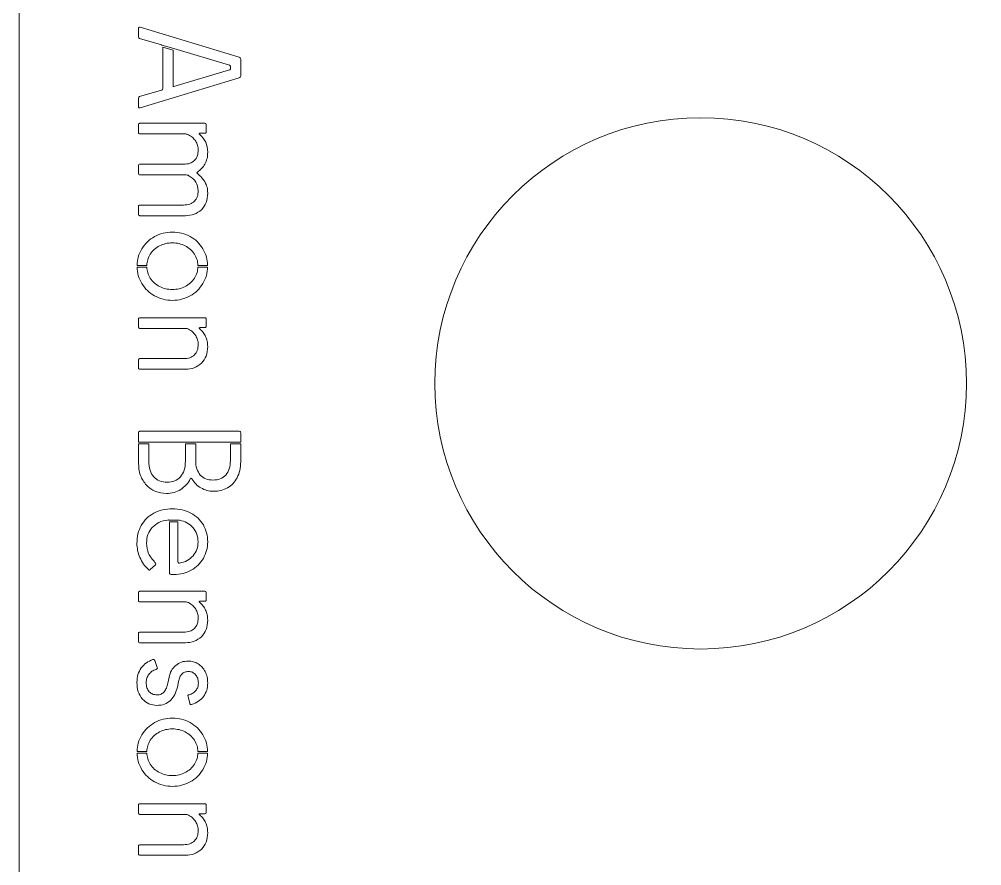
# Model space of a CAD drawing. Header units: millimetres. Extents: x 102.7 to 194.7, y 56.5 to 153.8.
# Drawn here: x 102.7 to 130.95, y 80.92 to 105.78 of the extents above; entities that cross this region are included whole.
import ezdxf

# ---------------------------------------------------------------- set-up
doc = ezdxf.new("R2010")
doc.units = ezdxf.units.MM
doc.header["$MEASUREMENT"] = 0
doc.layers.add('Engravings', color=7, linetype='Continuous', lineweight=0)
doc.layers.add('Outlines', color=7, linetype='Continuous', lineweight=0)

# ---------------------------------------------------------------- blocks, each defined once
blk = doc.blocks.new('Block_12')
at = {"layer": 'Engravings', "color": 18, "lineweight": 0, "true_color": 0x000000}
for points in [[(106.442, 98.553), (106.446, 98.608), (106.45, 98.663), (106.465, 98.715), (106.482, 98.773), (106.511, 98.827), (106.541, 98.881), (106.578, 98.931), (106.614, 98.98), (106.659, 99.021), (106.705, 99.062), (106.759, 99.094), (106.813, 99.126), (106.872, 99.151), (106.931, 99.177), (106.993, 99.192), (107.057, 99.207), (107.123, 99.21), (107.19, 99.213), (107.257, 99.21), (107.323, 99.207), (107.387, 99.192), (107.449, 99.177), (107.508, 99.151), (107.567, 99.126), (107.621, 99.094), (107.675, 99.062), (107.721, 99.021), (107.766, 98.98), (107.803, 98.931), (107.839, 98.881), (107.869, 98.827), (107.898, 98.773), (107.915, 98.715), (107.93, 98.663), (107.934, 98.608), (107.938, 98.553), (107.938, 98.553), (108.225, 98.553), (108.225, 98.553), (108.22, 98.636), (108.214, 98.719), (108.192, 98.797), (108.169, 98.881), (108.129, 98.961), (108.088, 99.04), (108.037, 99.112), (107.987, 99.185), (107.924, 99.245), (107.861, 99.305), (107.786, 99.352), (107.711, 99.4), (107.629, 99.438), (107.547, 99.476), (107.462, 99.498), (107.374, 99.52), (107.282, 99.525), (107.19, 99.531), (107.098, 99.525), (107.006, 99.52), (106.918, 99.498), (106.833, 99.476), (106.751, 99.438), (106.669, 99.4), (106.594, 99.352), (106.519, 99.305), (106.456, 99.245), (106.394, 99.185), (106.343, 99.112), (106.292, 99.04), (106.252, 98.961), (106.211, 98.881), (106.188, 98.797), (106.166, 98.719), (106.16, 98.636), (106.155, 98.553), (106.155, 98.553), (106.442, 98.553), (106.442, 98.553)], [(107.938, 98.503), (107.934, 98.448), (107.93, 98.393), (107.915, 98.341), (107.898, 98.283), (107.869, 98.229), (107.839, 98.174), (107.803, 98.125), (107.766, 98.075), (107.721, 98.035), (107.675, 97.994), (107.621, 97.962), (107.567, 97.93), (107.508, 97.904), (107.449, 97.879), (107.387, 97.864), (107.323, 97.849), (107.257, 97.845), (107.19, 97.842), (107.123, 97.845), (107.057, 97.849), (106.993, 97.864), (106.931, 97.879), (106.872, 97.904), (106.813, 97.93), (106.759, 97.962), (106.705, 97.994), (106.659, 98.035), (106.614, 98.075), (106.578, 98.125), (106.541, 98.174), (106.511, 98.229), (106.482, 98.283), (106.465, 98.341), (106.45, 98.393), (106.446, 98.448), (106.442, 98.503), (106.442, 98.503), (106.155, 98.503), (106.155, 98.503), (106.16, 98.42), (106.166, 98.337), (106.188, 98.258), (106.211, 98.174), (106.252, 98.095), (106.292, 98.016), (106.343, 97.943), (106.394, 97.871), (106.456, 97.811), (106.519, 97.751), (106.594, 97.703), (106.669, 97.656), (106.751, 97.618), (106.833, 97.579), (106.918, 97.558), (107.006, 97.535), (107.098, 97.53), (107.19, 97.525), (107.282, 97.53), (107.374, 97.535), (107.462, 97.558), (107.547, 97.579), (107.629, 97.618), (107.711, 97.656), (107.786, 97.703), (107.861, 97.751), (107.924, 97.811), (107.987, 97.871), (108.037, 97.943), (108.088, 98.016), (108.129, 98.095), (108.169, 98.174), (108.192, 98.258), (108.214, 98.337), (108.22, 98.42), (108.225, 98.503), (108.225, 98.503), (107.938, 98.503), (107.938, 98.503)]]:
    blk.add_open_spline(points, degree=3, knots=[0, 0, 0, 0, 1, 1, 1, 2, 2, 2, 3, 3, 3, 4, 4, 4, 5, 5, 5, 6, 6, 6, 7, 7, 7, 8, 8, 8, 9, 9, 9, 10, 10, 10, 11, 11, 11, 12, 12, 12, 13, 13, 13, 14, 14, 14, 15, 15, 15, 16, 16, 16, 17, 17, 17, 18, 18, 18, 19, 19, 19, 20, 20, 20, 21, 21, 21, 22, 22, 22, 23, 23, 23, 24, 24, 24, 25, 25, 25, 26, 26, 26, 26], dxfattribs=at)
blk = doc.blocks.new('Block_13')
at = {"layer": 'Engravings', "color": 18, "lineweight": 0, "true_color": 0x000000}
for points, knots in [([(106.522, 93.363), (106.522, 93.363), (107.55, 93.363), (107.55, 93.363), (107.55, 93.363), (107.897, 93.363), (107.897, 93.363), (107.897, 93.363), (108.87, 93.363), (108.87, 93.363), (108.87, 93.363), (109.196, 93.363), (109.196, 93.363), (109.196, 93.363), (109.196, 93.638), (109.196, 93.638), (109.194, 93.65), (109.192, 93.663), (109.185, 93.67), (109.178, 93.677), (109.165, 93.679), (109.153, 93.681), (109.153, 93.681), (106.239, 93.681), (106.239, 93.681), (106.226, 93.679), (106.214, 93.677), (106.207, 93.67), (106.199, 93.663), (106.198, 93.65), (106.196, 93.638), (106.196, 93.638), (106.196, 93.363), (106.196, 93.363), (106.196, 93.363), (106.522, 93.363), (106.522, 93.363)], [0, 0, 0, 0, 1, 1, 1, 2, 2, 2, 3, 3, 3, 4, 4, 4, 5, 5, 5, 6, 6, 6, 7, 7, 7, 8, 8, 8, 9, 9, 9, 10, 10, 10, 11, 11, 11, 12, 12, 12, 12]), ([(108.892, 93.313), (108.892, 93.313), (108.892, 92.819), (108.892, 92.819), (108.888, 92.735), (108.885, 92.65), (108.858, 92.574), (108.835, 92.51), (108.796, 92.453), (108.756, 92.395), (108.705, 92.352), (108.654, 92.31), (108.595, 92.286), (108.53, 92.259), (108.456, 92.254), (108.381, 92.249), (108.307, 92.254), (108.233, 92.258), (108.168, 92.286), (108.11, 92.31), (108.059, 92.352), (108.009, 92.395), (107.97, 92.453), (107.931, 92.511), (107.909, 92.574), (107.882, 92.65), (107.879, 92.735), (107.876, 92.819), (107.876, 92.819), (107.876, 93.313), (107.876, 93.313), (107.876, 93.313), (107.572, 93.313), (107.572, 93.313), (107.572, 93.313), (107.572, 92.802), (107.572, 92.802), (107.568, 92.71), (107.565, 92.618), (107.536, 92.535), (107.512, 92.466), (107.471, 92.404), (107.43, 92.341), (107.376, 92.296), (107.323, 92.25), (107.261, 92.224), (107.192, 92.195), (107.114, 92.19), (107.036, 92.185), (106.958, 92.19), (106.879, 92.195), (106.811, 92.224), (106.749, 92.25), (106.695, 92.296), (106.642, 92.341), (106.6, 92.404), (106.559, 92.466), (106.535, 92.535), (106.506, 92.618), (106.503, 92.71), (106.5, 92.802), (106.5, 92.802), (106.5, 93.313), (106.5, 93.313), (106.5, 93.313), (106.196, 93.313), (106.196, 93.313), (106.196, 93.313), (106.196, 92.772), (106.196, 92.772), (106.202, 92.638), (106.209, 92.504), (106.254, 92.384), (106.292, 92.281), (106.36, 92.188), (106.427, 92.095), (106.511, 92.025), (106.595, 91.955), (106.691, 91.915), (106.791, 91.873), (106.905, 91.864), (107.019, 91.855), (107.093, 91.859), (107.168, 91.864), (107.238, 91.884), (107.306, 91.903), (107.37, 91.937), (107.434, 91.971), (107.492, 92.013), (107.55, 92.055), (107.597, 92.107), (107.645, 92.159), (107.681, 92.221), (107.717, 92.283), (107.725, 92.294), (107.732, 92.305), (107.74, 92.305), (107.748, 92.305), (107.756, 92.294), (107.764, 92.283), (107.799, 92.231), (107.834, 92.178), (107.877, 92.133), (107.921, 92.089), (107.975, 92.053), (108.028, 92.018), (108.086, 91.989), (108.145, 91.96), (108.206, 91.944), (108.27, 91.927), (108.336, 91.923), (108.403, 91.919), (108.476, 91.923), (108.549, 91.927), (108.618, 91.944), (108.684, 91.961), (108.747, 91.991), (108.81, 92.02), (108.867, 92.058), (108.924, 92.096), (108.971, 92.144), (109.019, 92.194), (109.056, 92.255), (109.093, 92.316), (109.123, 92.386), (109.153, 92.456), (109.17, 92.529), (109.189, 92.611), (109.192, 92.696), (109.196, 92.781), (109.196, 92.781), (109.196, 93.313), (109.196, 93.313), (109.196, 93.313), (108.892, 93.313), (108.892, 93.313)], [0, 0, 0, 0, 1, 1, 1, 2, 2, 2, 3, 3, 3, 4, 4, 4, 5, 5, 5, 6, 6, 6, 7, 7, 7, 8, 8, 8, 9, 9, 9, 10, 10, 10, 11, 11, 11, 12, 12, 12, 13, 13, 13, 14, 14, 14, 15, 15, 15, 16, 16, 16, 17, 17, 17, 18, 18, 18, 19, 19, 19, 20, 20, 20, 21, 21, 21, 22, 22, 22, 23, 23, 23, 24, 24, 24, 25, 25, 25, 26, 26, 26, 27, 27, 27, 28, 28, 28, 29, 29, 29, 30, 30, 30, 31, 31, 31, 32, 32, 32, 33, 33, 33, 34, 34, 34, 35, 35, 35, 36, 36, 36, 37, 37, 37, 38, 38, 38, 39, 39, 39, 40, 40, 40, 41, 41, 41, 42, 42, 42, 43, 43, 43, 44, 44, 44, 45, 45, 45, 45])]:
    blk.add_open_spline(points, degree=3, knots=knots, dxfattribs=at)
blk = doc.blocks.new('Block_14')
at = {"layer": 'Engravings', "color": 18, "lineweight": 0, "true_color": 0x000000}
for points in [[(106.442, 84.281), (106.446, 84.337), (106.45, 84.391), (106.465, 84.443), (106.482, 84.501), (106.511, 84.556), (106.541, 84.61), (106.578, 84.659), (106.614, 84.709), (106.659, 84.749), (106.705, 84.79), (106.759, 84.822), (106.813, 84.854), (106.872, 84.88), (106.931, 84.905), (106.993, 84.92), (107.057, 84.935), (107.123, 84.939), (107.19, 84.942), (107.257, 84.939), (107.323, 84.935), (107.387, 84.92), (107.449, 84.905), (107.508, 84.88), (107.567, 84.854), (107.621, 84.822), (107.675, 84.79), (107.721, 84.749), (107.766, 84.709), (107.803, 84.659), (107.839, 84.61), (107.869, 84.556), (107.898, 84.501), (107.915, 84.443), (107.93, 84.391), (107.934, 84.337), (107.938, 84.281), (107.938, 84.281), (108.225, 84.281), (108.225, 84.281), (108.22, 84.364), (108.214, 84.447), (108.192, 84.526), (108.169, 84.61), (108.129, 84.689), (108.088, 84.768), (108.037, 84.841), (107.987, 84.913), (107.924, 84.973), (107.861, 85.033), (107.786, 85.081), (107.711, 85.128), (107.629, 85.167), (107.547, 85.205), (107.462, 85.227), (107.374, 85.249), (107.282, 85.254), (107.19, 85.259), (107.098, 85.254), (107.006, 85.249), (106.918, 85.227), (106.833, 85.205), (106.751, 85.167), (106.669, 85.128), (106.594, 85.081), (106.519, 85.033), (106.456, 84.973), (106.394, 84.913), (106.343, 84.841), (106.292, 84.768), (106.252, 84.689), (106.211, 84.61), (106.188, 84.526), (106.166, 84.447), (106.16, 84.364), (106.155, 84.281), (106.155, 84.281), (106.442, 84.281), (106.442, 84.281)], [(107.938, 84.231), (107.934, 84.176), (107.93, 84.121), (107.915, 84.069), (107.898, 84.011), (107.869, 83.957), (107.839, 83.903), (107.803, 83.853), (107.766, 83.804), (107.721, 83.763), (107.675, 83.722), (107.621, 83.69), (107.567, 83.658), (107.508, 83.633), (107.449, 83.607), (107.387, 83.593), (107.323, 83.577), (107.257, 83.574), (107.19, 83.571), (107.123, 83.574), (107.057, 83.577), (106.993, 83.593), (106.931, 83.607), (106.872, 83.633), (106.813, 83.658), (106.759, 83.69), (106.705, 83.722), (106.659, 83.763), (106.614, 83.804), (106.578, 83.853), (106.541, 83.903), (106.511, 83.957), (106.482, 84.011), (106.465, 84.069), (106.45, 84.121), (106.446, 84.176), (106.442, 84.231), (106.442, 84.231), (106.155, 84.231), (106.155, 84.231), (106.16, 84.148), (106.166, 84.065), (106.188, 83.987), (106.211, 83.903), (106.252, 83.824), (106.292, 83.744), (106.343, 83.672), (106.394, 83.599), (106.456, 83.54), (106.519, 83.479), (106.594, 83.432), (106.669, 83.384), (106.751, 83.346), (106.833, 83.308), (106.918, 83.286), (107.006, 83.264), (107.098, 83.259), (107.19, 83.253), (107.282, 83.259), (107.374, 83.264), (107.462, 83.286), (107.547, 83.308), (107.629, 83.346), (107.711, 83.384), (107.786, 83.432), (107.861, 83.479), (107.924, 83.54), (107.987, 83.599), (108.037, 83.672), (108.088, 83.744), (108.129, 83.824), (108.169, 83.903), (108.192, 83.987), (108.214, 84.065), (108.22, 84.148), (108.225, 84.231), (108.225, 84.231), (107.938, 84.231), (107.938, 84.231)]]:
    blk.add_open_spline(points, degree=3, knots=[0, 0, 0, 0, 1, 1, 1, 2, 2, 2, 3, 3, 3, 4, 4, 4, 5, 5, 5, 6, 6, 6, 7, 7, 7, 8, 8, 8, 9, 9, 9, 10, 10, 10, 11, 11, 11, 12, 12, 12, 13, 13, 13, 14, 14, 14, 15, 15, 15, 16, 16, 16, 17, 17, 17, 18, 18, 18, 19, 19, 19, 20, 20, 20, 21, 21, 21, 22, 22, 22, 23, 23, 23, 24, 24, 24, 25, 25, 25, 26, 26, 26, 26], dxfattribs=at)

msp = doc.modelspace()

# ---------------------------------------------------------------- linework, layer by layer
at = {"layer": 'Engravings', "color": 18, "lineweight": 0, "true_color": 0x000000}
for points, knots in [([(109.184, 104.642), (109.176, 104.652), (109.162, 104.656), (109.149, 104.661), (109.149, 104.661), (106.243, 105.543), (106.243, 105.543), (106.229, 105.545), (106.215, 105.547), (106.208, 105.541), (106.2, 105.536), (106.198, 105.522), (106.196, 105.509), (106.196, 105.509), (106.196, 105.269), (106.196, 105.269), (106.197, 105.256), (106.198, 105.243), (106.204, 105.234), (106.21, 105.225), (106.22, 105.219), (106.23, 105.213), (106.23, 105.213), (106.873, 105.025), (106.873, 105.025), (106.876, 105.023), (106.878, 105.021), (106.88, 105.02), (106.88, 105.02), (107.23, 104.917), (107.23, 104.917), (107.233, 104.917), (107.235, 104.918), (107.237, 104.918), (107.237, 104.918), (108.87, 104.429), (108.87, 104.429), (108.876, 104.426), (108.883, 104.423), (108.886, 104.418), (108.889, 104.414), (108.89, 104.409), (108.892, 104.403), (108.892, 104.403), (108.892, 104.318), (108.892, 104.318), (108.89, 104.312), (108.889, 104.307), (108.886, 104.303), (108.883, 104.298), (108.876, 104.295), (108.87, 104.292), (108.87, 104.292), (107.237, 103.803), (107.237, 103.803), (107.23, 103.802), (107.222, 103.8), (107.218, 103.803), (107.214, 103.806), (107.213, 103.814), (107.212, 103.821), (107.212, 103.821), (107.212, 104.87), (107.212, 104.87), (107.212, 104.87), (106.907, 104.96), (106.907, 104.96), (106.907, 104.96), (106.907, 103.743), (106.907, 103.743), (106.906, 103.733), (106.904, 103.722), (106.899, 103.715), (106.893, 103.706), (106.883, 103.701), (106.873, 103.696), (106.873, 103.696), (106.23, 103.508), (106.23, 103.508), (106.22, 103.502), (106.21, 103.496), (106.204, 103.487), (106.198, 103.478), (106.197, 103.465), (106.196, 103.452), (106.196, 103.452), (106.196, 103.212), (106.196, 103.212), (106.196, 103.201), (106.197, 103.19), (106.203, 103.183), (106.208, 103.178), (106.217, 103.176), (106.226, 103.173), (106.226, 103.173), (106.243, 103.178), (106.243, 103.178), (106.243, 103.178), (109.149, 104.061), (109.149, 104.061), (109.162, 104.065), (109.176, 104.069), (109.184, 104.079), (109.192, 104.088), (109.194, 104.102), (109.196, 104.116), (109.196, 104.116), (109.196, 104.605), (109.196, 104.605), (109.194, 104.619), (109.192, 104.633), (109.184, 104.642)], [0, 0, 0, 0, 1, 1, 1, 2, 2, 2, 3, 3, 3, 4, 4, 4, 5, 5, 5, 6, 6, 6, 7, 7, 7, 8, 8, 8, 9, 9, 9, 10, 10, 10, 11, 11, 11, 12, 12, 12, 13, 13, 13, 14, 14, 14, 15, 15, 15, 16, 16, 16, 17, 17, 17, 18, 18, 18, 19, 19, 19, 20, 20, 20, 21, 21, 21, 22, 22, 22, 23, 23, 23, 24, 24, 24, 25, 25, 25, 26, 26, 26, 27, 27, 27, 28, 28, 28, 29, 29, 29, 30, 30, 30, 31, 31, 31, 32, 32, 32, 33, 33, 33, 34, 34, 34, 35, 35, 35, 36, 36, 36, 37, 37, 37, 37]), ([(107.949, 101.939), (107.946, 101.878), (107.943, 101.816), (107.921, 101.761), (107.903, 101.714), (107.871, 101.673), (107.839, 101.631), (107.796, 101.599), (107.753, 101.568), (107.705, 101.55), (107.648, 101.529), (107.584, 101.526), (107.52, 101.523), (107.52, 101.523), (106.239, 101.523), (106.239, 101.523), (106.226, 101.522), (106.214, 101.52), (106.207, 101.513), (106.199, 101.506), (106.198, 101.493), (106.196, 101.481), (106.196, 101.481), (106.196, 101.253), (106.196, 101.253), (106.198, 101.241), (106.199, 101.228), (106.207, 101.221), (106.214, 101.214), (106.226, 101.212), (106.239, 101.211), (106.239, 101.211), (107.572, 101.211), (107.572, 101.211), (107.59, 101.21), (107.609, 101.209), (107.627, 101.204), (107.643, 101.2), (107.659, 101.192), (107.674, 101.185), (107.754, 101.129), (107.834, 101.072), (107.88, 100.995), (107.923, 100.923), (107.936, 100.833), (107.949, 100.743), (107.946, 100.682), (107.943, 100.62), (107.921, 100.565), (107.903, 100.518), (107.871, 100.475), (107.839, 100.433), (107.796, 100.401), (107.753, 100.369), (107.705, 100.351), (107.648, 100.329), (107.584, 100.326), (107.52, 100.323), (107.52, 100.323), (106.239, 100.323), (106.239, 100.323), (106.226, 100.322), (106.214, 100.32), (106.207, 100.313), (106.199, 100.306), (106.198, 100.293), (106.196, 100.281), (106.196, 100.281), (106.196, 100.053), (106.196, 100.053), (106.198, 100.041), (106.199, 100.028), (106.207, 100.021), (106.214, 100.014), (106.226, 100.012), (106.239, 100.011), (106.239, 100.011), (107.572, 100.011), (107.572, 100.011), (107.662, 100.017), (107.752, 100.023), (107.833, 100.054), (107.908, 100.083), (107.976, 100.134), (108.043, 100.184), (108.097, 100.251), (108.15, 100.318), (108.181, 100.394), (108.216, 100.48), (108.222, 100.577), (108.227, 100.675), (108.225, 100.734), (108.222, 100.793), (108.207, 100.85), (108.194, 100.9), (108.171, 100.948), (108.148, 100.996), (108.118, 101.041), (108.087, 101.086), (108.052, 101.126), (108.013, 101.171), (107.968, 101.21), (107.923, 101.249), (107.915, 101.257), (107.907, 101.265), (107.908, 101.273), (107.909, 101.279), (107.916, 101.286), (107.923, 101.292), (107.968, 101.323), (108.012, 101.355), (108.049, 101.393), (108.087, 101.432), (108.116, 101.479), (108.146, 101.526), (108.17, 101.579), (108.193, 101.632), (108.207, 101.688), (108.222, 101.75), (108.225, 101.814), (108.227, 101.879), (108.218, 101.98), (108.208, 102.081), (108.168, 102.167), (108.129, 102.253), (108.06, 102.325), (107.992, 102.398), (107.987, 102.401), (107.982, 102.405), (107.98, 102.41), (107.978, 102.413), (107.979, 102.417), (107.979, 102.421), (107.981, 102.424), (107.983, 102.428), (107.986, 102.429), (107.99, 102.432), (107.995, 102.432), (108, 102.432), (108, 102.432), (108.142, 102.432), (108.142, 102.432), (108.154, 102.434), (108.167, 102.436), (108.174, 102.443), (108.181, 102.45), (108.183, 102.462), (108.184, 102.475), (108.184, 102.475), (108.184, 102.681), (108.184, 102.681), (108.183, 102.693), (108.181, 102.706), (108.174, 102.713), (108.167, 102.72), (108.154, 102.722), (108.142, 102.723), (108.142, 102.723), (106.239, 102.723), (106.239, 102.723), (106.226, 102.722), (106.214, 102.72), (106.207, 102.713), (106.199, 102.706), (106.198, 102.693), (106.196, 102.681), (106.196, 102.681), (106.196, 102.453), (106.196, 102.453), (106.198, 102.441), (106.199, 102.428), (106.207, 102.421), (106.214, 102.414), (106.226, 102.412), (106.239, 102.411), (106.239, 102.411), (107.572, 102.411), (107.572, 102.411), (107.588, 102.41), (107.605, 102.409), (107.621, 102.405), (107.636, 102.402), (107.651, 102.395), (107.666, 102.389), (107.708, 102.363), (107.751, 102.336), (107.787, 102.302), (107.82, 102.271), (107.848, 102.234), (107.876, 102.196), (107.897, 102.156), (107.918, 102.117), (107.93, 102.074), (107.943, 102.031), (107.946, 101.985), (107.949, 101.939)], [0, 0, 0, 0, 1, 1, 1, 2, 2, 2, 3, 3, 3, 4, 4, 4, 5, 5, 5, 6, 6, 6, 7, 7, 7, 8, 8, 8, 9, 9, 9, 10, 10, 10, 11, 11, 11, 12, 12, 12, 13, 13, 13, 14, 14, 14, 15, 15, 15, 16, 16, 16, 17, 17, 17, 18, 18, 18, 19, 19, 19, 20, 20, 20, 21, 21, 21, 22, 22, 22, 23, 23, 23, 24, 24, 24, 25, 25, 25, 26, 26, 26, 27, 27, 27, 28, 28, 28, 29, 29, 29, 30, 30, 30, 31, 31, 31, 32, 32, 32, 33, 33, 33, 34, 34, 34, 35, 35, 35, 36, 36, 36, 37, 37, 37, 38, 38, 38, 39, 39, 39, 40, 40, 40, 41, 41, 41, 42, 42, 42, 43, 43, 43, 44, 44, 44, 45, 45, 45, 46, 46, 46, 47, 47, 47, 48, 48, 48, 49, 49, 49, 50, 50, 50, 51, 51, 51, 52, 52, 52, 53, 53, 53, 54, 54, 54, 55, 55, 55, 56, 56, 56, 57, 57, 57, 58, 58, 58, 59, 59, 59, 60, 60, 60, 61, 61, 61, 62, 62, 62, 63, 63, 63, 64, 64, 64, 65, 65, 65, 65]), ([(107.949, 96.231), (107.946, 96.169), (107.943, 96.108), (107.921, 96.053), (107.903, 96.006), (107.871, 95.964), (107.839, 95.922), (107.796, 95.891), (107.753, 95.86), (107.705, 95.842), (107.648, 95.82), (107.584, 95.818), (107.52, 95.815), (107.52, 95.815), (106.239, 95.815), (106.239, 95.815), (106.226, 95.813), (106.214, 95.811), (106.207, 95.804), (106.199, 95.797), (106.198, 95.785), (106.196, 95.772), (106.196, 95.772), (106.196, 95.545), (106.196, 95.545), (106.198, 95.532), (106.199, 95.52), (106.207, 95.513), (106.214, 95.506), (106.226, 95.504), (106.239, 95.502), (106.239, 95.502), (107.572, 95.502), (107.572, 95.502), (107.662, 95.508), (107.752, 95.515), (107.833, 95.546), (107.908, 95.575), (107.976, 95.627), (108.043, 95.678), (108.097, 95.745), (108.15, 95.813), (108.181, 95.889), (108.216, 95.975), (108.222, 96.073), (108.227, 96.171), (108.225, 96.223), (108.223, 96.276), (108.212, 96.327), (108.202, 96.373), (108.185, 96.418), (108.167, 96.462), (108.144, 96.503), (108.121, 96.544), (108.093, 96.581), (108.063, 96.62), (108.027, 96.655), (107.992, 96.689), (107.987, 96.693), (107.982, 96.696), (107.98, 96.702), (107.978, 96.705), (107.979, 96.709), (107.979, 96.713), (107.981, 96.716), (107.983, 96.719), (107.986, 96.721), (107.99, 96.723), (107.995, 96.723), (108, 96.723), (108, 96.723), (108.142, 96.723), (108.142, 96.723), (108.154, 96.725), (108.167, 96.727), (108.174, 96.734), (108.181, 96.741), (108.183, 96.754), (108.184, 96.766), (108.184, 96.766), (108.184, 96.972), (108.184, 96.972), (108.183, 96.985), (108.181, 96.997), (108.174, 97.004), (108.167, 97.011), (108.154, 97.013), (108.142, 97.015), (108.142, 97.015), (106.239, 97.015), (106.239, 97.015), (106.226, 97.013), (106.214, 97.011), (106.207, 97.004), (106.199, 96.997), (106.198, 96.985), (106.196, 96.972), (106.196, 96.972), (106.196, 96.745), (106.196, 96.745), (106.198, 96.732), (106.199, 96.72), (106.207, 96.713), (106.214, 96.706), (106.226, 96.704), (106.239, 96.702), (106.239, 96.702), (107.576, 96.702), (107.576, 96.702), (107.591, 96.701), (107.607, 96.7), (107.622, 96.697), (107.637, 96.693), (107.651, 96.687), (107.666, 96.681), (107.708, 96.654), (107.751, 96.628), (107.787, 96.594), (107.82, 96.563), (107.848, 96.525), (107.876, 96.488), (107.897, 96.448), (107.918, 96.408), (107.93, 96.366), (107.943, 96.322), (107.946, 96.277), (107.949, 96.231)], [0, 0, 0, 0, 1, 1, 1, 2, 2, 2, 3, 3, 3, 4, 4, 4, 5, 5, 5, 6, 6, 6, 7, 7, 7, 8, 8, 8, 9, 9, 9, 10, 10, 10, 11, 11, 11, 12, 12, 12, 13, 13, 13, 14, 14, 14, 15, 15, 15, 16, 16, 16, 17, 17, 17, 18, 18, 18, 19, 19, 19, 20, 20, 20, 21, 21, 21, 22, 22, 22, 23, 23, 23, 24, 24, 24, 25, 25, 25, 26, 26, 26, 27, 27, 27, 28, 28, 28, 29, 29, 29, 30, 30, 30, 31, 31, 31, 32, 32, 32, 33, 33, 33, 34, 34, 34, 35, 35, 35, 36, 36, 36, 37, 37, 37, 38, 38, 38, 39, 39, 39, 40, 40, 40, 41, 41, 41, 42, 42, 42, 42]), ([(108.195, 90.697), (108.174, 90.778), (108.136, 90.855), (108.099, 90.931), (108.051, 91.001), (108.003, 91.071), (107.943, 91.128), (107.882, 91.187), (107.808, 91.233), (107.734, 91.278), (107.651, 91.315), (107.568, 91.352), (107.48, 91.373), (107.387, 91.396), (107.288, 91.4), (107.19, 91.405), (107.092, 91.4), (106.993, 91.396), (106.899, 91.373), (106.811, 91.351), (106.728, 91.314), (106.644, 91.276), (106.569, 91.23), (106.495, 91.183), (106.433, 91.123), (106.373, 91.063), (106.325, 90.991), (106.277, 90.918), (106.24, 90.838), (106.202, 90.757), (106.181, 90.673), (106.158, 90.583), (106.153, 90.488), (106.149, 90.393), (106.152, 90.32), (106.156, 90.247), (106.171, 90.177), (106.185, 90.107), (106.211, 90.039), (106.236, 89.971), (106.269, 89.907), (106.302, 89.842), (106.343, 89.783), (106.385, 89.724), (106.436, 89.671), (106.487, 89.618), (106.497, 89.61), (106.507, 89.602), (106.516, 89.603), (106.525, 89.603), (106.534, 89.61), (106.543, 89.618), (106.543, 89.618), (106.697, 89.759), (106.697, 89.759), (106.703, 89.77), (106.708, 89.78), (106.708, 89.79), (106.708, 89.805), (106.694, 89.819), (106.68, 89.832), (106.608, 89.914), (106.535, 89.997), (106.494, 90.092), (106.454, 90.184), (106.443, 90.289), (106.432, 90.393), (106.437, 90.482), (106.443, 90.571), (106.473, 90.651), (106.501, 90.725), (106.55, 90.792), (106.599, 90.858), (106.661, 90.913), (106.723, 90.968), (106.795, 91.004), (106.872, 91.042), (106.96, 91.059), (107.049, 91.075), (107.065, 91.077), (107.081, 91.079), (107.09, 91.072), (107.091, 91.071), (107.091, 91.069), (107.092, 91.068), (107.092, 91.068), (107.374, 91.068), (107.374, 91.068), (107.376, 91.069), (107.377, 91.07), (107.379, 91.071), (107.379, 91.071), (107.4, 91.066), (107.4, 91.066), (107.476, 91.048), (107.552, 91.03), (107.618, 90.994), (107.682, 90.959), (107.737, 90.907), (107.792, 90.854), (107.837, 90.793), (107.881, 90.731), (107.906, 90.663), (107.932, 90.592), (107.938, 90.514), (107.944, 90.436), (107.939, 90.359), (107.933, 90.281), (107.907, 90.211), (107.883, 90.144), (107.84, 90.083), (107.796, 90.023), (107.742, 89.971), (107.688, 89.92), (107.625, 89.885), (107.558, 89.848), (107.481, 89.829), (107.404, 89.811), (107.389, 89.809), (107.374, 89.807), (107.366, 89.814), (107.357, 89.82), (107.355, 89.835), (107.353, 89.849), (107.353, 89.849), (107.353, 91.018), (107.353, 91.018), (107.353, 91.018), (107.104, 91.018), (107.104, 91.018), (107.104, 91.018), (107.104, 89.523), (107.104, 89.523), (107.106, 89.513), (107.107, 89.503), (107.113, 89.496), (107.119, 89.488), (107.129, 89.485), (107.139, 89.481), (107.153, 89.479), (107.166, 89.478), (107.18, 89.477), (107.199, 89.476), (107.218, 89.476), (107.237, 89.476), (107.328, 89.481), (107.419, 89.486), (107.506, 89.507), (107.588, 89.528), (107.667, 89.564), (107.745, 89.601), (107.816, 89.646), (107.887, 89.691), (107.946, 89.749), (108.005, 89.806), (108.052, 89.876), (108.099, 89.946), (108.136, 90.022), (108.174, 90.098), (108.195, 90.179), (108.217, 90.262), (108.222, 90.349), (108.227, 90.436), (108.222, 90.525), (108.217, 90.613), (108.195, 90.697)], [0, 0, 0, 0, 1, 1, 1, 2, 2, 2, 3, 3, 3, 4, 4, 4, 5, 5, 5, 6, 6, 6, 7, 7, 7, 8, 8, 8, 9, 9, 9, 10, 10, 10, 11, 11, 11, 12, 12, 12, 13, 13, 13, 14, 14, 14, 15, 15, 15, 16, 16, 16, 17, 17, 17, 18, 18, 18, 19, 19, 19, 20, 20, 20, 21, 21, 21, 22, 22, 22, 23, 23, 23, 24, 24, 24, 25, 25, 25, 26, 26, 26, 27, 27, 27, 28, 28, 28, 29, 29, 29, 30, 30, 30, 31, 31, 31, 32, 32, 32, 33, 33, 33, 34, 34, 34, 35, 35, 35, 36, 36, 36, 37, 37, 37, 38, 38, 38, 39, 39, 39, 40, 40, 40, 41, 41, 41, 42, 42, 42, 43, 43, 43, 44, 44, 44, 45, 45, 45, 46, 46, 46, 47, 47, 47, 48, 48, 48, 49, 49, 49, 50, 50, 50, 51, 51, 51, 52, 52, 52, 53, 53, 53, 54, 54, 54, 55, 55, 55, 55]), ([(107.949, 88.199), (107.946, 88.138), (107.943, 88.076), (107.921, 88.021), (107.903, 87.974), (107.871, 87.933), (107.839, 87.891), (107.796, 87.859), (107.753, 87.828), (107.705, 87.81), (107.648, 87.789), (107.584, 87.786), (107.52, 87.783), (107.52, 87.783), (106.239, 87.783), (106.239, 87.783), (106.226, 87.782), (106.214, 87.78), (106.207, 87.773), (106.199, 87.766), (106.198, 87.753), (106.196, 87.741), (106.196, 87.741), (106.196, 87.513), (106.196, 87.513), (106.198, 87.501), (106.199, 87.488), (106.207, 87.481), (106.214, 87.474), (106.226, 87.472), (106.239, 87.471), (106.239, 87.471), (107.572, 87.471), (107.572, 87.471), (107.662, 87.477), (107.752, 87.483), (107.833, 87.515), (107.908, 87.544), (107.976, 87.595), (108.043, 87.646), (108.097, 87.714), (108.15, 87.781), (108.181, 87.857), (108.216, 87.944), (108.222, 88.041), (108.227, 88.139), (108.225, 88.192), (108.223, 88.245), (108.212, 88.296), (108.202, 88.342), (108.185, 88.386), (108.167, 88.431), (108.144, 88.472), (108.121, 88.513), (108.093, 88.55), (108.063, 88.589), (108.027, 88.623), (107.992, 88.658), (107.987, 88.661), (107.982, 88.665), (107.98, 88.67), (107.978, 88.673), (107.979, 88.677), (107.979, 88.681), (107.981, 88.684), (107.983, 88.688), (107.986, 88.689), (107.99, 88.692), (107.995, 88.692), (108, 88.692), (108, 88.692), (108.142, 88.692), (108.142, 88.692), (108.154, 88.694), (108.167, 88.696), (108.174, 88.703), (108.181, 88.71), (108.183, 88.722), (108.184, 88.735), (108.184, 88.735), (108.184, 88.941), (108.184, 88.941), (108.183, 88.953), (108.181, 88.966), (108.174, 88.973), (108.167, 88.98), (108.154, 88.982), (108.142, 88.983), (108.142, 88.983), (106.239, 88.983), (106.239, 88.983), (106.226, 88.982), (106.214, 88.98), (106.207, 88.973), (106.199, 88.966), (106.198, 88.953), (106.196, 88.941), (106.196, 88.941), (106.196, 88.713), (106.196, 88.713), (106.198, 88.701), (106.199, 88.688), (106.207, 88.681), (106.214, 88.674), (106.226, 88.672), (106.239, 88.671), (106.239, 88.671), (107.576, 88.671), (107.576, 88.671), (107.591, 88.67), (107.607, 88.669), (107.622, 88.665), (107.637, 88.662), (107.651, 88.655), (107.666, 88.649), (107.708, 88.623), (107.751, 88.596), (107.787, 88.562), (107.82, 88.531), (107.848, 88.494), (107.876, 88.456), (107.897, 88.416), (107.918, 88.377), (107.93, 88.334), (107.943, 88.291), (107.946, 88.245), (107.949, 88.199)], [0, 0, 0, 0, 1, 1, 1, 2, 2, 2, 3, 3, 3, 4, 4, 4, 5, 5, 5, 6, 6, 6, 7, 7, 7, 8, 8, 8, 9, 9, 9, 10, 10, 10, 11, 11, 11, 12, 12, 12, 13, 13, 13, 14, 14, 14, 15, 15, 15, 16, 16, 16, 17, 17, 17, 18, 18, 18, 19, 19, 19, 20, 20, 20, 21, 21, 21, 22, 22, 22, 23, 23, 23, 24, 24, 24, 25, 25, 25, 26, 26, 26, 27, 27, 27, 28, 28, 28, 29, 29, 29, 30, 30, 30, 31, 31, 31, 32, 32, 32, 33, 33, 33, 34, 34, 34, 35, 35, 35, 36, 36, 36, 37, 37, 37, 38, 38, 38, 39, 39, 39, 40, 40, 40, 41, 41, 41, 42, 42, 42, 42]), ([(107.336, 86.168), (107.336, 86.168), (107.37, 86.335), (107.37, 86.335), (107.38, 86.379), (107.39, 86.423), (107.41, 86.462), (107.425, 86.495), (107.447, 86.524), (107.469, 86.553), (107.495, 86.575), (107.522, 86.596), (107.552, 86.608), (107.587, 86.622), (107.626, 86.624), (107.666, 86.626), (107.705, 86.623), (107.745, 86.619), (107.779, 86.603), (107.814, 86.588), (107.843, 86.561), (107.872, 86.534), (107.895, 86.5), (107.919, 86.465), (107.933, 86.428), (107.948, 86.385), (107.95, 86.339), (107.953, 86.292), (107.951, 86.249), (107.948, 86.206), (107.935, 86.167), (107.923, 86.132), (107.901, 86.099), (107.88, 86.067), (107.853, 86.04), (107.825, 86.013), (107.793, 85.993), (107.759, 85.971), (107.719, 85.958), (107.679, 85.945), (107.669, 85.942), (107.659, 85.939), (107.653, 85.932), (107.648, 85.927), (107.646, 85.919), (107.644, 85.911), (107.644, 85.911), (107.649, 85.893), (107.649, 85.893), (107.649, 85.893), (107.7, 85.692), (107.7, 85.692), (107.704, 85.682), (107.709, 85.672), (107.716, 85.666), (107.722, 85.662), (107.73, 85.66), (107.739, 85.658), (107.739, 85.658), (107.756, 85.662), (107.756, 85.662), (107.826, 85.687), (107.897, 85.711), (107.957, 85.752), (108.012, 85.789), (108.059, 85.84), (108.105, 85.891), (108.141, 85.951), (108.176, 86.01), (108.197, 86.074), (108.219, 86.143), (108.223, 86.218), (108.227, 86.292), (108.224, 86.351), (108.222, 86.41), (108.208, 86.467), (108.196, 86.521), (108.174, 86.573), (108.152, 86.624), (108.125, 86.67), (108.098, 86.717), (108.063, 86.755), (108.029, 86.793), (107.986, 86.823), (107.944, 86.853), (107.899, 86.877), (107.853, 86.901), (107.805, 86.915), (107.756, 86.928), (107.705, 86.932), (107.653, 86.935), (107.585, 86.93), (107.516, 86.925), (107.454, 86.903), (107.394, 86.881), (107.34, 86.844), (107.287, 86.806), (107.24, 86.759), (107.194, 86.711), (107.162, 86.655), (107.128, 86.596), (107.11, 86.528), (107.092, 86.459), (107.092, 86.459), (107.057, 86.288), (107.057, 86.288), (107.046, 86.238), (107.036, 86.188), (107.015, 86.143), (106.998, 86.104), (106.974, 86.068), (106.95, 86.033), (106.921, 86.006), (106.892, 85.979), (106.858, 85.964), (106.821, 85.947), (106.778, 85.944), (106.736, 85.941), (106.692, 85.944), (106.649, 85.948), (106.611, 85.964), (106.574, 85.98), (106.543, 86.007), (106.511, 86.035), (106.485, 86.072), (106.46, 86.11), (106.445, 86.151), (106.427, 86.2), (106.425, 86.255), (106.423, 86.309), (106.426, 86.35), (106.43, 86.391), (106.442, 86.43), (106.455, 86.47), (106.478, 86.506), (106.5, 86.543), (106.529, 86.576), (106.557, 86.61), (106.592, 86.634), (106.628, 86.66), (106.671, 86.675), (106.714, 86.691), (106.724, 86.695), (106.734, 86.699), (106.74, 86.707), (106.745, 86.713), (106.747, 86.721), (106.749, 86.729), (106.749, 86.729), (106.744, 86.746), (106.744, 86.746), (106.744, 86.746), (106.672, 86.952), (106.672, 86.952), (106.668, 86.961), (106.665, 86.97), (106.659, 86.975), (106.653, 86.979), (106.645, 86.981), (106.637, 86.982), (106.637, 86.982), (106.62, 86.978), (106.62, 86.978), (106.552, 86.951), (106.485, 86.924), (106.427, 86.883), (106.371, 86.843), (106.324, 86.789), (106.277, 86.736), (106.24, 86.673), (106.202, 86.61), (106.181, 86.542), (106.157, 86.468), (106.153, 86.389), (106.149, 86.309), (106.154, 86.213), (106.158, 86.116), (106.19, 86.029), (106.218, 85.953), (106.266, 85.883), (106.314, 85.814), (106.373, 85.761), (106.432, 85.708), (106.502, 85.678), (106.573, 85.646), (106.654, 85.639), (106.736, 85.632), (106.813, 85.637), (106.891, 85.642), (106.96, 85.669), (107.024, 85.694), (107.08, 85.737), (107.137, 85.78), (107.183, 85.834), (107.23, 85.889), (107.262, 85.951), (107.298, 86.017), (107.317, 86.093), (107.336, 86.168)], [0, 0, 0, 0, 1, 1, 1, 2, 2, 2, 3, 3, 3, 4, 4, 4, 5, 5, 5, 6, 6, 6, 7, 7, 7, 8, 8, 8, 9, 9, 9, 10, 10, 10, 11, 11, 11, 12, 12, 12, 13, 13, 13, 14, 14, 14, 15, 15, 15, 16, 16, 16, 17, 17, 17, 18, 18, 18, 19, 19, 19, 20, 20, 20, 21, 21, 21, 22, 22, 22, 23, 23, 23, 24, 24, 24, 25, 25, 25, 26, 26, 26, 27, 27, 27, 28, 28, 28, 29, 29, 29, 30, 30, 30, 31, 31, 31, 32, 32, 32, 33, 33, 33, 34, 34, 34, 35, 35, 35, 36, 36, 36, 37, 37, 37, 38, 38, 38, 39, 39, 39, 40, 40, 40, 41, 41, 41, 42, 42, 42, 43, 43, 43, 44, 44, 44, 45, 45, 45, 46, 46, 46, 47, 47, 47, 48, 48, 48, 49, 49, 49, 50, 50, 50, 51, 51, 51, 52, 52, 52, 53, 53, 53, 54, 54, 54, 55, 55, 55, 56, 56, 56, 57, 57, 57, 58, 58, 58, 59, 59, 59, 60, 60, 60, 61, 61, 61, 62, 62, 62, 63, 63, 63, 64, 64, 64, 65, 65, 65, 66, 66, 66, 66]), ([(107.949, 81.959), (107.946, 81.898), (107.943, 81.836), (107.921, 81.781), (107.903, 81.734), (107.871, 81.693), (107.839, 81.651), (107.796, 81.619), (107.753, 81.588), (107.705, 81.57), (107.648, 81.549), (107.584, 81.546), (107.52, 81.543), (107.52, 81.543), (106.239, 81.543), (106.239, 81.543), (106.226, 81.542), (106.214, 81.54), (106.207, 81.533), (106.199, 81.526), (106.198, 81.513), (106.196, 81.501), (106.196, 81.501), (106.196, 81.273), (106.196, 81.273), (106.198, 81.261), (106.199, 81.248), (106.207, 81.241), (106.214, 81.234), (106.226, 81.232), (106.239, 81.231), (106.239, 81.231), (107.572, 81.231), (107.572, 81.231), (107.662, 81.237), (107.752, 81.243), (107.833, 81.275), (107.908, 81.304), (107.976, 81.355), (108.043, 81.406), (108.097, 81.474), (108.15, 81.541), (108.181, 81.617), (108.216, 81.704), (108.222, 81.801), (108.227, 81.899), (108.225, 81.952), (108.223, 82.005), (108.212, 82.056), (108.202, 82.102), (108.185, 82.146), (108.167, 82.191), (108.144, 82.232), (108.121, 82.273), (108.093, 82.31), (108.063, 82.349), (108.027, 82.383), (107.992, 82.418), (107.987, 82.421), (107.982, 82.425), (107.98, 82.43), (107.978, 82.433), (107.979, 82.437), (107.979, 82.441), (107.981, 82.444), (107.983, 82.448), (107.986, 82.449), (107.99, 82.452), (107.995, 82.452), (108, 82.452), (108, 82.452), (108.142, 82.452), (108.142, 82.452), (108.154, 82.454), (108.167, 82.456), (108.174, 82.463), (108.181, 82.47), (108.183, 82.482), (108.184, 82.495), (108.184, 82.495), (108.184, 82.701), (108.184, 82.701), (108.183, 82.713), (108.181, 82.726), (108.174, 82.733), (108.167, 82.74), (108.154, 82.742), (108.142, 82.743), (108.142, 82.743), (106.239, 82.743), (106.239, 82.743), (106.226, 82.742), (106.214, 82.74), (106.207, 82.733), (106.199, 82.726), (106.198, 82.713), (106.196, 82.701), (106.196, 82.701), (106.196, 82.473), (106.196, 82.473), (106.198, 82.461), (106.199, 82.448), (106.207, 82.441), (106.214, 82.434), (106.226, 82.432), (106.239, 82.431), (106.239, 82.431), (107.576, 82.431), (107.576, 82.431), (107.591, 82.43), (107.607, 82.429), (107.622, 82.425), (107.637, 82.422), (107.651, 82.415), (107.666, 82.409), (107.708, 82.383), (107.751, 82.356), (107.787, 82.322), (107.82, 82.291), (107.848, 82.254), (107.876, 82.216), (107.897, 82.176), (107.918, 82.137), (107.93, 82.094), (107.943, 82.051), (107.946, 82.005), (107.949, 81.959)], [0, 0, 0, 0, 1, 1, 1, 2, 2, 2, 3, 3, 3, 4, 4, 4, 5, 5, 5, 6, 6, 6, 7, 7, 7, 8, 8, 8, 9, 9, 9, 10, 10, 10, 11, 11, 11, 12, 12, 12, 13, 13, 13, 14, 14, 14, 15, 15, 15, 16, 16, 16, 17, 17, 17, 18, 18, 18, 19, 19, 19, 20, 20, 20, 21, 21, 21, 22, 22, 22, 23, 23, 23, 24, 24, 24, 25, 25, 25, 26, 26, 26, 27, 27, 27, 28, 28, 28, 29, 29, 29, 30, 30, 30, 31, 31, 31, 32, 32, 32, 33, 33, 33, 34, 34, 34, 35, 35, 35, 36, 36, 36, 37, 37, 37, 38, 38, 38, 39, 39, 39, 40, 40, 40, 41, 41, 41, 42, 42, 42, 42])]:
    msp.add_open_spline(points, degree=3, knots=knots, dxfattribs=at)
at = {"layer": 'Outlines', "color": 18, "lineweight": 0, "true_color": 0x000000}
msp.add_circle((122.696, 95.088), 7.8, dxfattribs=at)
msp.add_open_spline([(102.696, 61.456), (102.696, 58.694), (104.934, 56.456), (107.696, 56.456), (107.696, 56.456), (142.696, 56.456), (142.696, 56.456), (145.457, 56.456), (147.696, 58.694), (147.696, 61.456), (147.696, 61.456), (147.696, 148.8), (147.696, 148.8), (147.696, 151.561), (145.457, 153.8), (142.696, 153.8), (142.696, 153.8), (107.696, 153.8), (107.696, 153.8), (104.934, 153.8), (102.696, 151.561), (102.696, 148.8), (102.696, 148.8), (102.696, 61.456), (102.696, 61.456)], degree=3, knots=[0, 0, 0, 0, 1, 1, 1, 2, 2, 2, 3, 3, 3, 4, 4, 4, 5, 5, 5, 6, 6, 6, 7, 7, 7, 8, 8, 8, 8], dxfattribs=at)

# ---------------------------------------------------------------- block references
at = {"layer": 'Engravings'}
for name in ['Block_12', 'Block_13', 'Block_14']:
    msp.add_blockref(name, (0, 0), dxfattribs=at)

doc.saveas('drawing.dxf')
